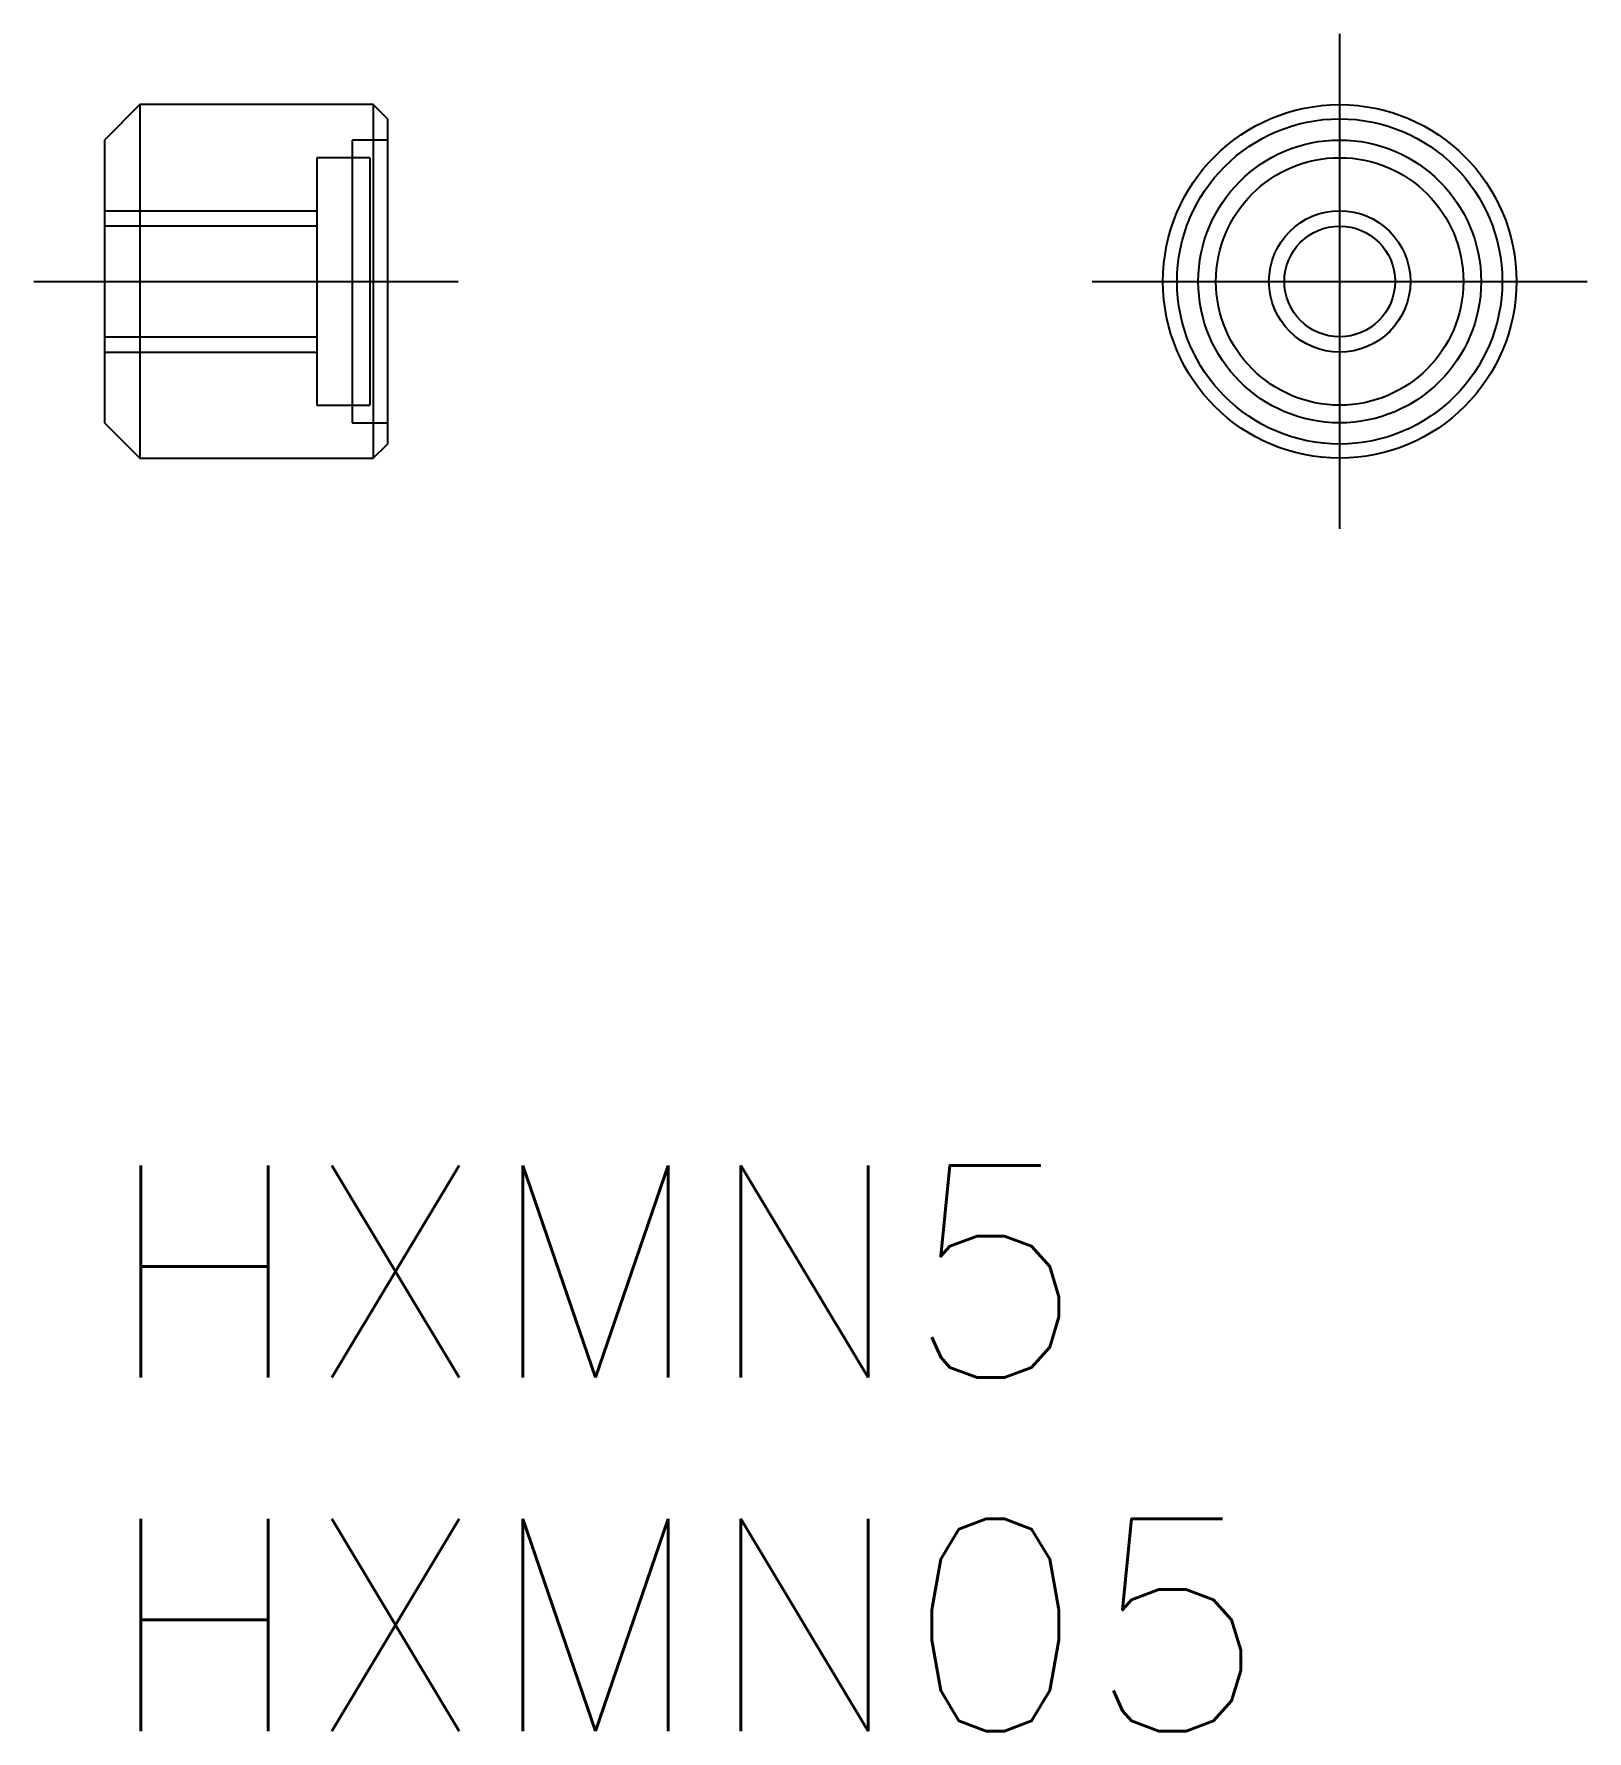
# Model space of a CAD drawing. Extents: x -1 to 21, y -8 to 16.
import ezdxf

# ---------------------------------------------------------------- set-up
doc = ezdxf.new("R2010")
doc.units = 0
doc.header["$LTSCALE"] = 0.5
doc.linetypes.add('CENTER', pattern=[50.8, 31.75, -6.35, 6.35, -6.35])
doc.linetypes.add('DASHED', pattern=[19.05, 12.7, -6.35])
for name, color, linetype in [('MSM_CENTER', 1, 'CENTER'), ('MSM_CONTINUOUS', 7, 'CONTINUOUS'), ('MSM_DASHED', 4, 'DASHED'), ('MSM_PART_NUMBER', 7, 'CONTINUOUS')]:
    doc.layers.add(name, color=color, linetype=linetype)
doc.styles.get("Standard").update_dxf_attribs({"font": 'txt.shx', "height": 1, "bigfont": 'bigfont.shx'})

# ---------------------------------------------------------------- blocks, each defined once
blk = doc.blocks.new('*U17')
at = {"layer": 'MSM_PART_NUMBER'}
blk.add_text('HXMN5', height=3, dxfattribs=at).set_placement((0, -3))
blk = doc.blocks.new('*U18')
at = {"layer": 'MSM_PART_NUMBER'}
blk.add_text('HXMN05', height=3, dxfattribs=at).set_placement((0, -8))

msp = doc.modelspace()

# ---------------------------------------------------------------- linework, layer by layer
at = {"layer": 'MSM_CENTER'}
for p, q in [((17.472, 9), (17.472, 16)), ((-1, 12.5), (5, 12.5)), ((13.972, 12.5), (20.972, 12.5))]:
    msp.add_line(p, q, dxfattribs=at)
at = {"layer": 'MSM_CONTINUOUS'}
for p, q in [((0.5, 15), (0, 14.5)), ((3.8, 15), (0.5, 15)), ((0.5, 15), (0.5, 10)), ((4, 14.8), (3.8, 15)), ((3.8, 15), (3.8, 10)), ((4, 14.8), (4, 10.2)), ((0, 14.5), (0, 10.5)), ((0, 10.5), (0.5, 10)), ((3.8, 10), (4, 10.2)), ((0.5, 10), (3.8, 10))]:
    msp.add_line(p, q, dxfattribs=at)
for radius in [2.5, 2.3, 2, 1.75]:
    msp.add_circle((17.472, 12.5), radius, dxfattribs=at)
at = {"layer": 'MSM_DASHED'}
for p, q in [((4, 14.5), (3.5, 14.5)), ((3.5, 14.5), (3.5, 10.5)), ((3.75, 14.25), (3, 14.25)), ((3, 14.25), (3, 10.75)), ((3.75, 14.25), (3.75, 10.75)), ((0, 13.5), (3, 13.5)), ((0, 13.284), (3, 13.284)), ((0, 11.716), (3, 11.716)), ((0, 11.5), (3, 11.5)), ((3, 10.75), (3.75, 10.75)), ((3.5, 10.5), (4, 10.5))]:
    msp.add_line(p, q, dxfattribs=at)
for radius in [1, 0.783]:
    msp.add_circle((17.472, 12.5), radius, dxfattribs=at)

# ---------------------------------------------------------------- block references
at = {"layer": 'MSM_CONTINUOUS'}
for name in ['*U17', '*U18']:
    msp.add_blockref(name, (0, 0), dxfattribs=at)

doc.saveas('drawing.dxf')
